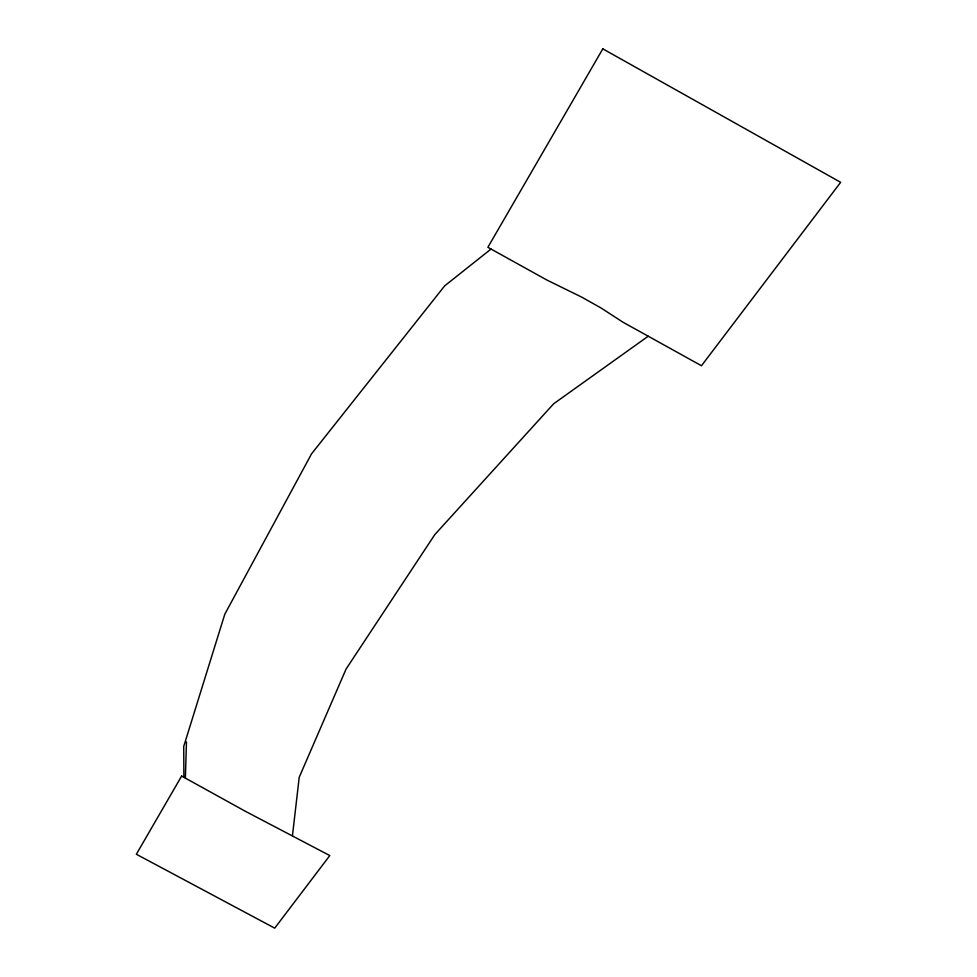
<?xml version="1.0" encoding="UTF-8"?>
<svg xmlns="http://www.w3.org/2000/svg" width="977" height="977" viewBox="0 0 977 977"><rect width="100%" height="100%" fill="white"/><g stroke="black" fill="none" stroke-linecap="round" stroke-linejoin="round"><path stroke-width="1.47" d="M185.374 778.071L186.473 741.848M292.477 835.543L299.218 777.265L346.053 669.086L434.802 534.614L553.629 403.794L648.227 336.21M491.028 249.05L444.645 285.895L311.553 453.829L224.795 614.215L183.725 746.44L183.884 777.265M181.637 776.056L136.353 854.252L274.72 928.15L329.799 855.571L245.276 811.24L181.637 776.056M602.821 48.85L487.877 247.303L547.071 280.13L581.486 297.008L600.867 307.889L623.008 322.227L701.474 365.74L840.647 182.32L602.821 48.85"/></g></svg>
